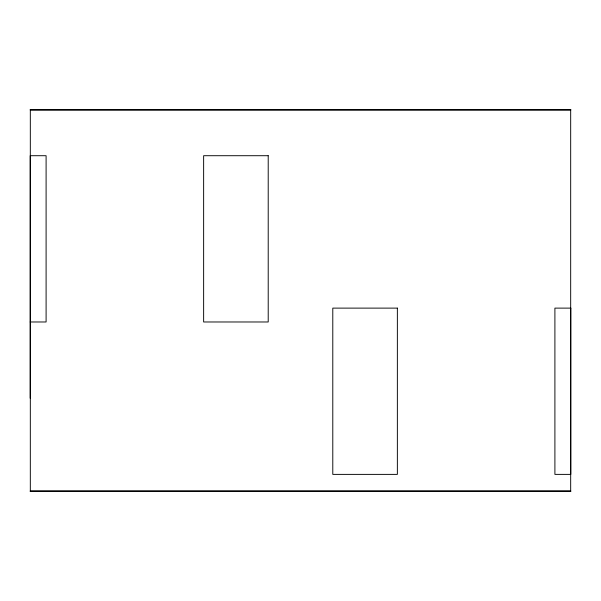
<?xml version="1.0" encoding="UTF-8"?>
<svg xmlns="http://www.w3.org/2000/svg" width="601" height="601" viewBox="0 0 601 601"><rect width="100%" height="100%" fill="white"/><g stroke="black" fill="none" stroke-linecap="round" stroke-linejoin="round"><path stroke-width="0.9" d="M30.05 109.795L570.95 109.795M30.2 321.978L46.097 321.978L46.097 155.712L30.2 155.712L30.2 398.178M30.05 491.205L570.95 491.205M570.68 109.991L30.32 109.991L30.32 491.009L570.68 491.009L570.68 109.991M268.211 155.712L203.634 155.712L203.634 321.978L268.211 321.978L268.211 155.712M397.366 308.118L332.789 308.118L332.789 474.384L397.366 474.384L397.366 308.118M570.8 308.118L554.903 308.118L554.903 474.384L570.8 474.384L570.8 308.118"/></g></svg>
